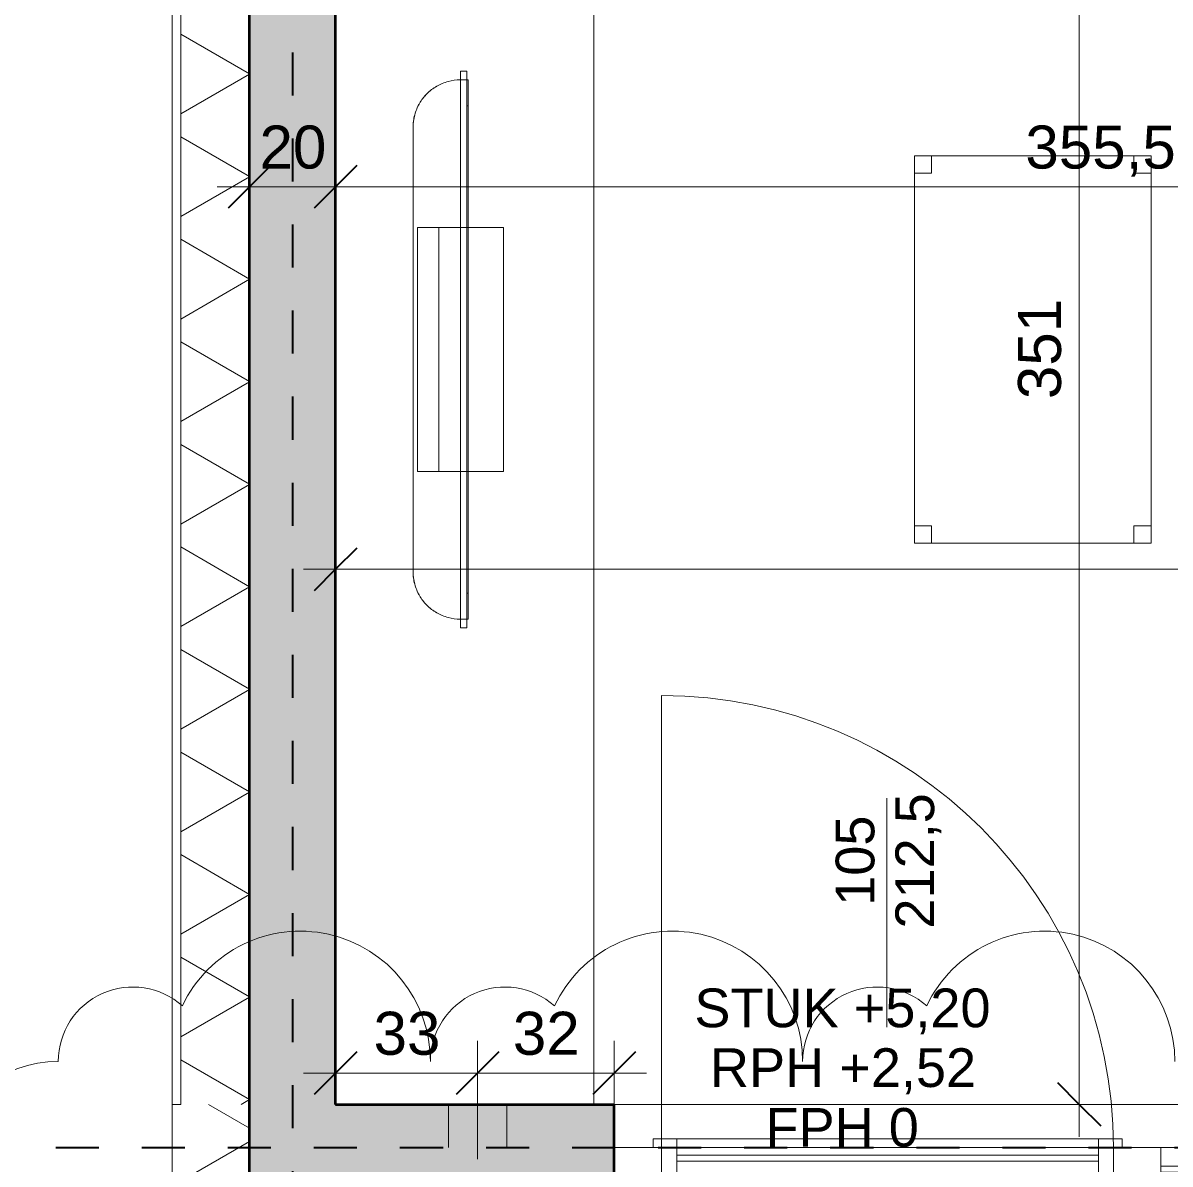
# Model space of a CAD drawing. Header units: metres. Extents: x 3.2 to 50, y 58.8 to 100.4.
# Drawn here: x 7.296 to 9.962, y 71.04 to 73.691 of the extents above; entities that cross this region are included whole.
import ezdxf

# ---------------------------------------------------------------- set-up
doc = ezdxf.new("R2010")
doc.units = ezdxf.units.M
doc.linetypes.add('Strich Punkt Mittel', pattern=[0.015875, 0.00635, -0.004763, 0, -0.004763])
doc.linetypes.add('Verdeckt', pattern=[0.003, 0.002, -0.001])
for name, color, linetype, lineweight in [('A-DETL-GENF_', 92, 'Continuous', 13), ('A-GLAZ-IDEN_', 152, 'Continuous', 9), ('A_2D', 7, 'Continuous', 13), ('A_Bemassung-50_', 4, 'Continuous', 9), ('A_Bemassung_', 4, 'Continuous', 9), ('A_Decken', 8, 'Continuous', 13), ('A_Durchbruch', 7, 'Verdeckt', 5), ('A_Moebel', 6, 'Continuous', 13), ('A_Raeume_', 7, 'Continuous', 5), ('A_Raster_', 1, 'Continuous', 9), ('A_Waende', 7, 'Continuous', 13), ('G-ANNO-REVC_', 71, 'Continuous', 9)]:
    doc.layers.add(name, color=color, linetype=linetype, lineweight=lineweight)
doc.styles.add('Arial_2', font='arial.ttf', dxfattribs={"height": 0.09})
doc.styles.add('Arial_5', font='arial.ttf', dxfattribs={"height": 0.1})
doc.dimstyles.new('WGA-Bemaßung', dxfattribs={"dimscale": 0.3048, "dimtxt": 0.102026, "dimasz": 0.328084, "dimexe": 0.246063, "dimexo": 0.0625, "dimgap": 0.04101, "dimtad": 1, "dimdec": 1, "dimlfac": 100, "dimrnd": 0.5, "dimdsep": 46, "dimtxsty": 'Arial_5', "dimblk1": 'OBLIQUE', "dimblk2": 'OBLIQUE', "dimsah": 1, "dimcen": 0.09, "dimdle": 0.246063, "dimazin": 2, "dimtfac": 1, "dimtdec": 4, "dimtix": 1, "dimtmove": 0, "dimatfit": 3, "dimfxl": 0.656168, "dimfxlon": 1, "dimtvp": 1, "dimtolj": 1, "dimtzin": 0, "dimarcsym": 2})
doc.dimstyles.new('WGA-Bemaßung_3', dxfattribs={"dimscale": 0.3048, "dimtxt": 0.102026, "dimasz": 0.328084, "dimexe": 0.246063, "dimexo": 0.0625, "dimgap": 0.04101, "dimtad": 1, "dimdec": 1, "dimlfac": 100, "dimrnd": 0.5, "dimdsep": 46, "dimtxsty": 'Arial_5', "dimblk1": 'OBLIQUE', "dimblk2": 'OBLIQUE', "dimsah": 1, "dimcen": 0.09, "dimdle": 0.246063, "dimazin": 2, "dimtfac": 1, "dimtdec": 4, "dimtix": 1, "dimtmove": 0, "dimatfit": 3, "dimfxl": 0.656168, "dimfxlon": 1, "dimtvp": 1, "dimtolj": 1, "dimtzin": 0, "dimarcsym": 2})
pattern_1 = [(45, (0, 0), (-0.08980256, 0.08980256), []), (45, (0.0898, 0), (-0.08980256, 0.08980256), [0.0635, -0.03175])]

# ---------------------------------------------------------------- blocks, each defined once
blk = doc.blocks.new('Moeb_Tisch - 900x550-V5-263_PP_01OG_BT1')
at = {"layer": 'A_Moebel', "color": 8}
for p, q in [((-0.6241, -0.8106), (-0.6241, 0.0894)), ((-0.6241, 0.0894), (-0.0741, 0.0894)), ((-0.5841, 0.0894), (-0.6241, 0.0894)), ((-0.6241, 0.0894), (-0.6241, 0.0494)), ((-0.6241, 0.0494), (-0.6241, 0.0894)), ((-0.6241, 0.0894), (-0.5841, 0.0894)), ((-0.0741, 0.0894), (-0.6241, 0.0894)), ((-0.6241, 0.0894), (-0.6241, -0.8106)), ((-0.6241, -0.8106), (-0.6241, 0.0894)), ((-0.6241, 0.0894), (-0.0741, 0.0894)), ((-0.5841, 0.0494), (-0.5841, 0.0894)), ((-0.5841, 0.0894), (-0.5841, 0.0494)), ((-0.0741, 0.0894), (-0.1141, 0.0894)), ((-0.1141, 0.0894), (-0.1141, 0.0494)), ((-0.1141, 0.0494), (-0.1141, 0.0894)), ((-0.1141, 0.0894), (-0.0741, 0.0894)), ((-0.0741, 0.0894), (-0.0741, -0.8106)), ((-0.0741, 0.0494), (-0.0741, 0.0894)), ((-0.0741, 0.0894), (-0.0741, 0.0494)), ((-0.0741, -0.8106), (-0.0741, 0.0894)), ((-0.0741, 0.0894), (-0.0741, -0.8106)), ((-0.6241, 0.0494), (-0.5841, 0.0494)), ((-0.5841, 0.0494), (-0.6241, 0.0494)), ((-0.1141, 0.0494), (-0.0741, 0.0494)), ((-0.0741, 0.0494), (-0.1141, 0.0494)), ((-0.6241, -0.7706), (-0.6241, -0.8106)), ((-0.5841, -0.7706), (-0.6241, -0.7706)), ((-0.6241, -0.7706), (-0.5841, -0.7706)), ((-0.6241, -0.8106), (-0.6241, -0.7706)), ((-0.5841, -0.8106), (-0.5841, -0.7706)), ((-0.5841, -0.7706), (-0.5841, -0.8106)), ((-0.0741, -0.7706), (-0.1141, -0.7706)), ((-0.1141, -0.7706), (-0.1141, -0.8106)), ((-0.1141, -0.8106), (-0.1141, -0.7706)), ((-0.1141, -0.7706), (-0.0741, -0.7706)), ((-0.0741, -0.8106), (-0.0741, -0.7706)), ((-0.0741, -0.7706), (-0.0741, -0.8106)), ((-0.0741, -0.8106), (-0.6241, -0.8106)), ((-0.6241, -0.8106), (-0.5841, -0.8106)), ((-0.5841, -0.8106), (-0.6241, -0.8106)), ((-0.6241, -0.8106), (-0.0741, -0.8106)), ((-0.0741, -0.8106), (-0.6241, -0.8106)), ((-0.1141, -0.8106), (-0.0741, -0.8106)), ((-0.0741, -0.8106), (-0.1141, -0.8106))]:
    blk.add_line(p, q, dxfattribs=at)
blk = doc.blocks.new('Moeb_TV - 48 Zoll-5920680-263_PP_01OG_BT1')
at = {"layer": 'A_Moebel', "lineweight": 5}
for p, q in [((0.5126, 0.0585), (-0.5205, 0.0585)), ((0.5126, 0.0585), (-0.5205, 0.0585)), ((-0.2872, -0.0015), (-0.2872, 0.0485)), ((-0.2872, 0.0485), (-0.2872, -0.0515)), ((0.2793, 0.0485), (-0.2872, 0.0485)), ((0.2793, 0.0485), (0.2793, -0.0015)), ((0.2793, -0.0515), (0.2793, 0.0485)), ((-0.2872, -0.0515), (-0.2872, -0.0015)), ((0.2793, -0.0015), (-0.2872, -0.0015)), ((0.2793, -0.0015), (0.2793, -0.0515)), ((-0.6505, -0.0515), (-0.6505, -0.0665)), ((-0.6499, -0.0515), (-0.6505, -0.0515)), ((-0.6355, -0.0515), (-0.6505, -0.0515)), ((-0.6484, -0.0515), (-0.6499, -0.0515)), ((-0.6461, -0.0515), (-0.6484, -0.0515)), ((-0.643, -0.0515), (-0.6461, -0.0515)), ((-0.6393, -0.0515), (-0.643, -0.0515)), ((-0.6355, -0.0515), (-0.6393, -0.0515)), ((-0.6305, -0.0515), (-0.6355, -0.0515)), ((-0.6355, -0.0515), (0.6276, -0.0515)), ((0.6226, -0.0515), (-0.6305, -0.0515)), ((-0.6305, -0.0515), (0.6226, -0.0515)), ((-0.6305, -0.0515), (-0.6305, -0.0665)), ((-0.6305, -0.0515), (-0.6305, -0.0665)), ((-0.2872, -0.0515), (-0.6305, -0.0515)), ((0.6226, -0.0515), (-0.6305, -0.0515)), ((-0.6305, -0.0515), (0.6226, -0.0515)), ((-0.6305, -0.0515), (-0.6305, -0.0665)), ((-0.6305, -0.0515), (-0.6305, -0.0665)), ((-0.6305, -0.0515), (0.6226, -0.0515)), ((0.6226, -0.0515), (-0.6305, -0.0515)), ((-0.2872, -0.0515), (-0.2872, -0.0665)), ((-0.2872, -0.0665), (-0.2872, -0.0515)), ((-0.2872, -0.0515), (0.2793, -0.0515)), ((-0.2872, -0.0515), (0.2793, -0.0515)), ((0.2793, -0.0515), (-0.2872, -0.0515)), ((0.2793, -0.0515), (0.2793, -0.0665)), ((0.2793, -0.0665), (0.2793, -0.0515)), ((0.6226, -0.0515), (0.2793, -0.0515)), ((0.6226, -0.0665), (0.6226, -0.0515)), ((0.6226, -0.0515), (0.6226, -0.0665)), ((0.6276, -0.0515), (0.6226, -0.0515)), ((0.6226, -0.0665), (0.6226, -0.0515)), ((0.6226, -0.0515), (0.6226, -0.0665)), ((0.6426, -0.0515), (0.6276, -0.0515)), ((0.6314, -0.0515), (0.6276, -0.0515)), ((0.6351, -0.0515), (0.6314, -0.0515)), ((0.6382, -0.0515), (0.6351, -0.0515)), ((0.6406, -0.0515), (0.6382, -0.0515)), ((0.6421, -0.0515), (0.6406, -0.0515)), ((0.6426, -0.0515), (0.6421, -0.0515)), ((0.6426, -0.0665), (0.6426, -0.0515)), ((-0.6505, -0.0665), (-0.6355, -0.0665)), ((-0.6505, -0.0665), (-0.6499, -0.0665)), ((-0.6499, -0.0665), (-0.6484, -0.0665)), ((-0.6484, -0.0665), (-0.6461, -0.0665)), ((-0.6461, -0.0665), (-0.643, -0.0665)), ((-0.643, -0.0665), (-0.6393, -0.0665)), ((-0.6393, -0.0665), (-0.6355, -0.0665)), ((0.6276, -0.0665), (-0.6355, -0.0665)), ((-0.6355, -0.0665), (-0.6305, -0.0665)), ((-0.6305, -0.0665), (-0.6305, -0.0695)), ((-0.6305, -0.0665), (-0.6305, -0.0695)), ((-0.6305, -0.0665), (-0.5705, -0.0665)), ((-0.5705, -0.0665), (-0.6305, -0.0665)), ((-0.6305, -0.0665), (0.6226, -0.0665)), ((0.6226, -0.0695), (-0.6305, -0.0695)), ((-0.6305, -0.0695), (-0.5705, -0.0695)), ((-0.5705, -0.0665), (0.5626, -0.0665)), ((0.5626, -0.0665), (-0.5705, -0.0665)), ((-0.5705, -0.0695), (-0.5705, -0.0665)), ((-0.5705, -0.0665), (-0.5705, -0.0695)), ((-0.5705, -0.0665), (0.5626, -0.0665)), ((0.5626, -0.0665), (-0.5705, -0.0665)), ((-0.5705, -0.0695), (0.5626, -0.0695)), ((-0.5705, -0.0695), (0.5626, -0.0695)), ((0.5626, -0.0695), (-0.5705, -0.0695)), ((-0.2872, -0.0665), (-0.2872, -0.0695)), ((-0.2872, -0.0695), (-0.2872, -0.0665)), ((-0.2872, -0.0695), (-0.2872, -0.1515)), ((-0.2872, -0.1515), (-0.2872, -0.0695)), ((0.2793, -0.0665), (0.2793, -0.0695)), ((0.2793, -0.0695), (0.2793, -0.0665)), ((0.2793, -0.0695), (0.2793, -0.1515)), ((0.2793, -0.1515), (0.2793, -0.0695)), ((0.5626, -0.0665), (0.5626, -0.0695)), ((0.5626, -0.0665), (0.5626, -0.0695)), ((0.5626, -0.0665), (0.6226, -0.0665)), ((0.6226, -0.0665), (0.5626, -0.0665)), ((0.5626, -0.0695), (0.6226, -0.0695)), ((0.6226, -0.0695), (0.6226, -0.0665)), ((0.6226, -0.0665), (0.6226, -0.0695)), ((0.6226, -0.0665), (0.6276, -0.0665)), ((0.6276, -0.0665), (0.6314, -0.0665)), ((0.6276, -0.0665), (0.6426, -0.0665)), ((0.6314, -0.0665), (0.6351, -0.0665)), ((0.6351, -0.0665), (0.6382, -0.0665)), ((0.6382, -0.0665), (0.6406, -0.0665)), ((0.6406, -0.0665), (0.6421, -0.0665)), ((0.6421, -0.0665), (0.6426, -0.0665)), ((0.2793, -0.1515), (-0.2872, -0.1515)), ((0.2793, -0.1515), (-0.2872, -0.1515))]:
    blk.add_line(p, q, dxfattribs=at)
for centre, start, end in [((-0.5205, -0.0515), 105, 120), ((-0.5205, -0.0515), 90, 105), ((0.5126, -0.0515), 75, 90), ((0.5126, -0.0515), 60, 75), ((-0.5205, -0.0515), 120, 135), ((0.5126, -0.0515), 45, 60), ((-0.5205, -0.0515), 150, 165), ((-0.5205, -0.0515), 135, 150), ((0.5126, -0.0515), 30, 45), ((0.5126, -0.0515), 15, 30), ((-0.5205, -0.0515), 165, 180), ((0.5126, -0.0515), 0, 15)]:
    blk.add_arc(centre, 0.11, start, end, dxfattribs=at)
for points in [[(-0.5205, 0.0585), (-0.5254, 0.0585), (-0.535, 0.0579), (-0.549, 0.0551), (-0.5604, 0.0512), (-0.5692, 0.0473), (-0.5755, 0.0439), (-0.5816, 0.0401), (-0.5875, 0.0359), (-0.5931, 0.0313), (-0.5983, 0.0264), (-0.6032, 0.0211), (-0.6078, 0.0156), (-0.612, 0.0097), (-0.617, 0.0015), (-0.6224, -0.0092), (-0.6286, -0.0275), (-0.6304, -0.0419), (-0.6305, -0.0515)], [(0.5126, 0.0585), (0.5174, 0.0585), (0.527, 0.0579), (0.5411, 0.0551), (0.5525, 0.0512), (0.5613, 0.0473), (0.5676, 0.0439), (0.5737, 0.0401), (0.5796, 0.0359), (0.5851, 0.0313), (0.5904, 0.0264), (0.5953, 0.0211), (0.5999, 0.0156), (0.6041, 0.0097), (0.6092, 0.0015), (0.6145, -0.0092), (0.6207, -0.0275), (0.6226, -0.0419), (0.6226, -0.0515)]]:
    blk.add_open_spline(points, degree=3, knots=[0, 0, 0, 0, 0.083333, 0.166667, 0.25, 0.291667, 0.333333, 0.375, 0.416667, 0.458333, 0.5, 0.541667, 0.583333, 0.625, 0.666667, 0.75, 0.833333, 1, 1, 1, 1], dxfattribs=at)
blk = doc.blocks.new('Moeb_Schrank - Sideboard_50cm-4279993-263_PP_01OG_BT1')
at = {"layer": 'A_Moebel', "color": 8}
for p, q in [((0, 0.6), (3.5087, 0.6)), ((0, 0), (0, 0.4077)), ((0, 0), (3.5087, 0)), ((3.5087, 0), (0, 0))]:
    blk.add_line(p, q, dxfattribs=at)
blk = doc.blocks.new('Allg_Nachströmöffnung1 - DN 135-10778190-263_PP_01OG_BT1')
at = {"layer": 'A-DETL-GENF_', "linetype": 'Verdeckt', "lineweight": 5}
for points in [[(0.125, 0), (0.0575, 0.1), (0.0575, -0.1), (0.0837, -0.0612)], [(0.1925, 0.0426), (0.1925, 0.1), (0.125, 0), (0.1925, -0.1), (0.1925, -0.0612)]]:
    blk.add_hatch(color=256, dxfattribs=at).paths.add_polyline_path(points)
at = {"layer": 'A_Durchbruch'}
for p, q in [((0.0575, 0.1), (0.0575, -0.26)), ((0.1925, 0.1), (0.1925, -0.26))]:
    blk.add_line(p, q, dxfattribs=at)
blk = doc.blocks.new('Fens_Tuer_2tlg - DK_DF_SL_1770x2680_Terrassentür-10158947-263_PP_01OG_BT1')
at = {"layer": 'A_2D', "lineweight": 5}
for p, q in [((-0.775, 0), (-0.775, 1.05)), ((-0.885, 0.1), (0.885, 0.1)), ((-0.885, 0.1), (0.885, 0.1)), ((-0.885, 0.1), (0.885, 0.1)), ((-0.885, -0.1), (-0.885, 0.1)), ((-0.885, 0.1), (-0.885, -0.1)), ((0.885, 0.1), (0.885, -0.1)), ((0.885, -0.1), (0.885, 0.1)), ((-0.795, 0.02), (-0.74, 0.02)), ((-0.795, 0), (-0.795, 0.02)), ((-0.795, 0.02), (-0.795, 0)), ((0.295, 0.02), (-0.795, 0.02)), ((-0.74, 0.02), (-0.74, -0.07)), ((-0.74, -0.07), (-0.74, 0.02)), ((-0.74, 0.02), (0.24, 0.02)), ((0.24, 0.02), (0.295, 0.02)), ((0.24, -0.07), (0.24, 0.02)), ((0.24, -0.07), (0.24, 0.02)), ((0.295, 0.02), (0.295, 0)), ((0.295, 0.02), (0.295, 0)), ((-0.885, -0.1), (-0.885, 0)), ((-0.885, 0), (-0.775, 0)), ((-0.885, 0), (0.885, 0)), ((-0.885, -0.1), (-0.885, 0)), ((-0.775, 0), (-0.795, 0)), ((-0.795, 0), (0.295, 0)), ((-0.775, -0.07), (-0.775, 0)), ((-0.775, 0), (-0.775, -0.07)), ((0.275, 0), (-0.775, 0)), ((-0.775, 0), (-0.775, -0.1)), ((0.275, 0), (-0.775, 0)), ((-0.775, -0.1), (-0.775, 0)), ((-0.74, -0.018), (0.24, -0.018)), ((-0.74, -0.032), (-0.74, -0.018)), ((-0.74, -0.018), (-0.74, -0.032)), ((0.24, -0.018), (-0.74, -0.018)), ((0.24, -0.018), (0.24, -0.032)), ((0.24, -0.032), (0.24, -0.018)), ((0.275, 0), (0.275, -0.07)), ((0.295, 0), (0.275, 0)), ((0.275, 0), (0.275, -0.07)), ((0.275, -0.1), (0.275, 0)), ((0.275, 0), (0.385, 0)), ((0.275, -0.1), (0.275, 0)), ((0.385, 0), (0.385, -0.1)), ((0.775, 0), (0.385, 0)), ((0.385, -0.1), (0.385, 0)), ((0.775, -0.1), (0.775, 0)), ((0.775, 0), (0.885, 0)), ((0.775, -0.1), (0.775, 0)), ((0.885, 0), (0.885, -0.1)), ((0.885, -0.1), (0.885, 0)), ((0.24, -0.032), (-0.74, -0.032)), ((-0.74, -0.032), (0.24, -0.032)), ((0.385, -0.043), (0.775, -0.043)), ((0.385, -0.057), (0.385, -0.043)), ((0.385, -0.043), (0.385, -0.057)), ((0.775, -0.043), (0.385, -0.043)), ((0.775, -0.043), (0.775, -0.057)), ((0.775, -0.057), (0.775, -0.043)), ((-0.74, -0.07), (-0.775, -0.07)), ((-0.775, -0.07), (0.275, -0.07)), ((0.24, -0.07), (-0.74, -0.07)), ((0.275, -0.07), (0.24, -0.07)), ((0.775, -0.057), (0.385, -0.057)), ((0.385, -0.057), (0.775, -0.057)), ((-0.885, -0.1), (0.885, -0.1)), ((0.885, -0.1), (-0.885, -0.1)), ((-0.775, -0.1), (-0.885, -0.1)), ((0.885, -0.1), (-0.885, -0.1)), ((-0.775, -0.1), (0.275, -0.1)), ((0.385, -0.1), (0.275, -0.1)), ((0.385, -0.1), (0.775, -0.1)), ((0.885, -0.1), (0.775, -0.1)), ((-0.81, -0.26), (0.81, -0.26))]:
    blk.add_line(p, q, dxfattribs=at)
blk.add_arc((-0.775, 0), 1.05, 360, 90, dxfattribs=at)
blk = doc.blocks.new('BS_Fens_Tuer - oben-7645930-263_PP_01OG_BT1')
at = {"layer": 'A-GLAZ-IDEN_'}
blk.add_line((0, 0.000124), (0, 0.010761), dxfattribs=at)
blk = doc.blocks.new('DIMBLOCK263-263_PP_01OG_BT1')
at = {"layer": 'A_Bemassung-50_', "transparency": 16777216}
for p, q in [((8.0227, 72.4218), (8.0227, 72.6218)), ((15.2327, 72.4218), (15.2327, 72.6218)), ((7.9477, 72.4218), (15.2327, 72.4218)), ((8.0227, 72.4218), (8.0227, 72.3468)), ((15.2327, 72.4218), (15.2327, 72.3468))]:
    blk.add_line(p, q, dxfattribs=at)
at = {"layer": 'A_Bemassung-50_', "lineweight": 35, "transparency": 16777216}
for p, q in [((8.0227, 72.4218), (8.0727, 72.4718)), ((15.2327, 72.4218), (15.2827, 72.4718)), ((8.0227, 72.4218), (7.9727, 72.3718)), ((15.2327, 72.4218), (15.1827, 72.3718))]:
    blk.add_line(p, q, dxfattribs=at)
at = {"layer": 'A_Bemassung-50_', "color": 0, "transparency": 16777216, "insert": (11.5123, 72.5641), "char_height": 0.1, "width": 0.276883, "attachment_point": 1, "line_spacing_factor": 0.941778, "style": 'Arial_5'}
blk.add_mtext('721', dxfattribs=at)
blk = doc.blocks.new('_Oblique')
at = {"color": 0, "linetype": 'ByBlock', "lineweight": -2}
blk.add_line((-0.5, -0.5), (0.5, 0.5), dxfattribs=at)
blk = doc.blocks.new('DIMBLOCK378-263_PP_01OG_BT1')
at = {"layer": 'A_Bemassung-50_', "transparency": 16777216}
for p, q in [((7.8227, 73.3105), (7.8227, 73.5105)), ((8.0227, 73.3105), (8.0227, 73.5105)), ((7.7477, 73.3105), (8.0227, 73.3105)), ((7.8227, 73.3105), (7.8227, 73.2355)), ((8.0227, 73.3105), (8.0227, 73.2355))]:
    blk.add_line(p, q, dxfattribs=at)
at = {"layer": 'A_Bemassung-50_', "lineweight": 35, "transparency": 16777216}
for p, q in [((7.8227, 73.3105), (7.8727, 73.3605)), ((8.0227, 73.3105), (8.0727, 73.3605)), ((7.8227, 73.3105), (7.7727, 73.2605)), ((8.0227, 73.3105), (7.9727, 73.2605))]:
    blk.add_line(p, q, dxfattribs=at)
at = {"layer": 'A_Bemassung-50_', "color": 0, "transparency": 16777216, "insert": (7.8458, 73.4528), "char_height": 0.1, "width": 0.184588, "attachment_point": 1, "line_spacing_factor": 0.941778, "style": 'Arial_5'}
blk.add_mtext('20', dxfattribs=at)
blk = doc.blocks.new('DIMBLOCK379-263_PP_01OG_BT1')
at = {"layer": 'A_Bemassung-50_', "transparency": 16777216}
for p, q in [((8.0227, 73.3105), (8.0227, 73.5105)), ((11.5752, 73.3105), (11.5752, 73.5105)), ((8.0227, 73.3105), (11.5752, 73.3105)), ((8.0227, 73.3105), (8.0227, 73.2355)), ((11.5752, 73.3105), (11.5752, 73.2355))]:
    blk.add_line(p, q, dxfattribs=at)
at = {"layer": 'A_Bemassung-50_', "lineweight": 35, "transparency": 16777216}
for p, q in [((8.0227, 73.3105), (8.0727, 73.3605)), ((11.5752, 73.3105), (11.6252, 73.3605)), ((8.0227, 73.3105), (7.9727, 73.2605)), ((11.5752, 73.3105), (11.5252, 73.2605))]:
    blk.add_line(p, q, dxfattribs=at)
at = {"layer": 'A_Bemassung-50_', "color": 0, "transparency": 16777216, "insert": (9.6255, 73.4528), "char_height": 0.1, "width": 0.416266, "attachment_point": 1, "line_spacing_factor": 0.941778, "style": 'Arial_5'}
blk.add_mtext('355,5', dxfattribs=at)
blk = doc.blocks.new('DIMBLOCK520-263_PP_01OG_BT1')
at = {"layer": 'A_Bemassung-50_', "lineweight": 35, "transparency": 16777216}
for p, q in [((9.7506, 74.6867), (9.7006, 74.7367)), ((9.7506, 74.6867), (9.8006, 74.6367)), ((9.7506, 71.178), (9.7006, 71.228)), ((9.7506, 71.178), (9.8006, 71.128))]:
    blk.add_line(p, q, dxfattribs=at)
at = {"layer": 'A_Bemassung-50_', "transparency": 16777216}
for p, q in [((9.7506, 74.6867), (9.6756, 74.6867)), ((9.7506, 74.6867), (9.7506, 71.103)), ((9.7506, 74.6867), (9.9506, 74.6867)), ((9.7506, 71.178), (9.6756, 71.178)), ((9.7506, 71.178), (9.9506, 71.178))]:
    blk.add_line(p, q, dxfattribs=at)
at = {"layer": 'A_Bemassung-50_', "color": 0, "transparency": 16777216, "insert": (9.6083, 72.817), "char_height": 0.1, "width": 0.276883, "attachment_point": 1, "rotation": 90, "line_spacing_factor": 0.941778, "style": 'Arial_5'}
blk.add_mtext('351', dxfattribs=at)
blk = doc.blocks.new('DIMBLOCK630-263_PP_01OG_BT1')
at = {"layer": 'A_Bemassung-50_', "transparency": 16777216}
for p, q in [((8.0227, 71.2511), (8.0227, 71.4511)), ((8.3527, 71.2511), (8.3527, 71.3261)), ((7.9477, 71.2511), (8.3527, 71.2511)), ((8.0227, 71.2511), (8.0227, 71.1761)), ((8.3527, 71.2511), (8.3527, 71.0511))]:
    blk.add_line(p, q, dxfattribs=at)
at = {"layer": 'A_Bemassung-50_', "lineweight": 35, "transparency": 16777216}
for p, q in [((8.0227, 71.2511), (8.0727, 71.3011)), ((8.3527, 71.2511), (8.4027, 71.3011)), ((8.0227, 71.2511), (7.9727, 71.2011)), ((8.3527, 71.2511), (8.3027, 71.2011))]:
    blk.add_line(p, q, dxfattribs=at)
at = {"layer": 'A_Bemassung-50_', "color": 0, "transparency": 16777216, "insert": (8.1108, 71.3935), "char_height": 0.1, "width": 0.184588, "attachment_point": 1, "line_spacing_factor": 0.941778, "style": 'Arial_5'}
blk.add_mtext('33', dxfattribs=at)
blk = doc.blocks.new('DIMBLOCK631-263_PP_01OG_BT1')
at = {"layer": 'A_Bemassung-50_', "transparency": 16777216}
for p, q in [((8.3527, 71.2511), (8.3527, 71.3261)), ((8.6702, 71.2511), (8.6702, 71.3261)), ((8.3527, 71.2511), (8.7452, 71.2511)), ((8.3527, 71.2511), (8.3527, 71.0511)), ((8.6702, 71.2511), (8.6702, 71.0511))]:
    blk.add_line(p, q, dxfattribs=at)
at = {"layer": 'A_Bemassung-50_', "lineweight": 35, "transparency": 16777216}
for p, q in [((8.3527, 71.2511), (8.4027, 71.3011)), ((8.6702, 71.2511), (8.7202, 71.3011)), ((8.3527, 71.2511), (8.3027, 71.2011)), ((8.6702, 71.2511), (8.6202, 71.2011))]:
    blk.add_line(p, q, dxfattribs=at)
at = {"layer": 'A_Bemassung-50_', "color": 0, "transparency": 16777216, "insert": (8.4345, 71.3935), "char_height": 0.1, "width": 0.184588, "attachment_point": 1, "line_spacing_factor": 0.941778, "style": 'Arial_5'}
blk.add_mtext('32', dxfattribs=at)
blk = doc.blocks.new('Family - ___-11870108-263_PP_01OG_BT1')
at = {"layer": 'G-ANNO-REVC_'}
for centre, radius, start, end in [((7.9404, 71.278), 0.3027, 0, 154.7912), ((8.8052, 71.278), 0.3027, 0, 154.7912), ((9.6701, 71.278), 0.3027, 0, 154.7912), ((7.5512, 71.278), 0.173, 48.1897, 180), ((8.416, 71.278), 0.173, 48.1897, 180), ((9.2809, 71.278), 0.173, 48.1897, 180), ((7.3782, 70.9975), 0.2805, 90, 244.7912)]:
    blk.add_arc(centre, radius, start, end, dxfattribs=at)

msp = doc.modelspace()

# ---------------------------------------------------------------- hatches: boundary and pattern name
at = {"layer": 'A_Waende', "lineweight": 5}
h = msp.add_hatch(dxfattribs=at)
h.set_pattern_fill('FP_1', color=250, style=0, pattern_type=2)
h.set_pattern_definition(pattern_1)
h.paths.add_polyline_path([(7.8227, 71.178), (8.0227, 71.178), (8.0227, 75.4142), (7.8227, 75.4142), (7.8227, 71.8242)])
h.paths.add_polyline_path([(8.0227, 76.6142), (8.0227, 78.1149), (7.8227, 78.1149), (7.8227, 76.6142)])
h.paths.add_polyline_path([(7.8227, 79.3149), (8.0227, 79.3149), (8.0227, 82.4505), (7.8227, 82.4505), (7.8227, 79.6153)])
h.paths.add_polyline_path([(8.0227, 84.2205), (8.0227, 85.3786), (7.8227, 85.3786), (7.8227, 84.2205)])
h.paths.add_polyline_path([(7.9227, 86.8986), (7.8227, 86.9661), (7.8227, 86.8311), (7.8614, 86.8573)])
h.paths.add_polyline_path([(8.0227, 86.8311), (8.0227, 86.9661), (7.9227, 86.8986), (7.9548, 86.8769)])
h.paths.add_polyline_path([(8.0227, 86.5786), (8.0227, 86.8311), (7.8227, 86.8311), (7.8227, 86.5786)])
h.paths.add_polyline_path([(7.9345, 86.9661), (8.0227, 86.9661), (8.0227, 87.458), (7.8227, 87.458), (7.8227, 86.9661), (7.8614, 86.9661)])
h = msp.add_hatch(dxfattribs=at)
h.set_pattern_fill('FP_150', color=250, style=0, pattern_type=2)
h.set_pattern_definition([(90, (7.823, 73.334), (-0.20637, -6e-15), []), (150, (7.823, 73.334), (-0.10319, -0.17873), []), (210, (7.823, 73.334), (0.103185, -0.178722), [])])
h.paths.add_polyline_path([(7.6627, 71.178), (7.8227, 71.178), (7.8227, 75.4892), (7.6627, 75.4892), (7.6627, 71.8242)])
h = msp.add_hatch(dxfattribs=at)
h.set_pattern_fill('FP_167', color=250, style=0, pattern_type=2)
h.set_pattern_definition([(270, (7.643, 70.988), (0.20637, 4e-15), []), (330, (7.643, 70.988), (0.10319, 0.17873), []), (30, (7.643, 70.988), (-0.10319, 0.17873), [])])
h.paths.add_polyline_path([(7.7741, 70.798), (7.8227, 70.798), (7.8227, 71.178), (7.6427, 71.178), (7.6427, 70.798), (7.7327, 70.798)])
h = msp.add_hatch(dxfattribs=at)
h.set_pattern_fill('FP_1', color=250, style=0, pattern_type=2)
h.set_pattern_definition(pattern_1)
h.paths.add_polyline_path([(8.3527, 71.078), (8.4202, 71.178), (8.2852, 71.178), (8.2872, 71.1749)])
h.paths.add_polyline_path([(8.2852, 70.978), (8.4202, 70.978), (8.3527, 71.078), (8.3381, 71.0564)])
h.paths.add_polyline_path([(7.8227, 70.978), (8.2852, 70.978), (8.2852, 71.178), (7.8227, 71.178)])
h.paths.add_polyline_path([(8.6702, 70.978), (8.6702, 71.178), (8.4202, 71.178), (8.4202, 70.978), (8.5684, 70.978)])
h.paths.add_polyline_path([(10.4402, 70.978), (12.7952, 70.978), (12.7952, 71.178), (10.4402, 71.178)])
h.paths.add_polyline_path([(16.3775, 70.978), (16.5125, 70.978), (16.445, 71.078), (16.417, 71.0365)])
h.paths.add_polyline_path([(16.3775, 71.178), (16.445, 71.078), (16.5125, 71.178), (16.445, 71.178)])
h.paths.add_polyline_path([(15.0327, 70.978), (16.3775, 70.978), (16.3775, 71.178), (14.5652, 71.178), (14.5652, 70.978), (14.6327, 70.978)])
h.paths.add_polyline_path([(16.5125, 70.978), (16.765, 70.978), (16.765, 71.178), (16.5125, 71.178), (16.5125, 71.0204)])
h.paths.add_polyline_path([(19.2391, 70.978), (20.2003, 70.978), (20.2003, 71.178), (18.535, 71.178), (18.535, 70.978), (19.1735, 70.978)])
h.paths.add_polyline_path([(21.4003, 70.978), (23.2682, 70.978), (23.2679, 71.178), (21.4003, 71.178), (21.4003, 71.078)])
h.paths.add_polyline_path([(25.89, 70.978), (26.0484, 70.978), (26.0484, 71.178), (24.4682, 71.178), (24.4682, 70.978), (25.4441, 70.978)])
h.paths.add_polyline_path([(28.8227, 70.978), (30.0911, 70.978), (30.0911, 71.178), (27.8184, 71.178), (27.8184, 70.978), (28.718, 70.978)])
h.paths.add_polyline_path([(31.2911, 70.978), (33.47, 70.978), (33.47, 71.178), (31.2911, 71.178)])
h.paths.add_polyline_path([(34.8577, 70.978), (36.4523, 70.978), (36.4523, 71.178), (34.67, 71.178), (34.67, 70.978), (34.683, 70.978)])
h.paths.add_polyline_path([(39.2907, 71.178), (39.1557, 71.178), (39.2232, 71.078), (39.2887, 71.1749)])
h.paths.add_polyline_path([(39.2907, 70.978), (39.5455, 70.978), (39.5455, 71.178), (39.2907, 71.178), (39.2907, 71.0303)])
h.paths.add_polyline_path([(39.2907, 70.978), (39.2232, 71.078), (39.1557, 70.978), (39.2232, 70.978)])
h.paths.add_polyline_path([(38.9695, 70.978), (39.1557, 70.978), (39.1557, 71.178), (37.6523, 71.178), (37.6523, 70.978), (38.616, 70.978)])
h.paths.add_polyline_path([(41.444, 70.978), (42.5027, 70.978), (42.5027, 71.178), (41.3155, 71.178), (41.3155, 70.978)])

# ---------------------------------------------------------------- linework, layer by layer
at = {"layer": 'A_Decken'}
msp.add_line((8.6702, 71.078), (10.4402, 71.078), dxfattribs=at)
at = {"layer": 'A_Raeume_', "flags": 128}
msp.add_lwpolyline([(8.0227, 71.178), (15.2327, 71.178), (15.2327, 74.6867), (13.1377, 74.6867), (12.9847, 74.6867), (12.2344, 74.6867), (12.0814, 74.6867), (11.5752, 74.6867), (8.0227, 74.6867)], close=True, dxfattribs=at)
at = {"layer": 'A_Raster_', "linetype": 'Strich Punkt Mittel', "lineweight": 35}
for p, q in [((7.9227, 90.4228), (7.9227, 67.8471)), ((3.5722, 71.078), (48.169, 71.078))]:
    msp.add_line(p, q, dxfattribs=at)
at = {"layer": 'A_Waende'}
msp.add_line((7.6427, 71.178), (7.6427, 80.4005), dxfattribs=at)
at = {"layer": 'A_Waende', "color": 250, "lineweight": 5}
for p, q in [((7.6627, 75.4892), (7.6627, 71.178)), ((7.6427, 71.178), (7.6427, 70.798)), ((7.6427, 71.178), (7.6627, 71.178))]:
    msp.add_line(p, q, dxfattribs=at)
at = {"layer": 'A_Waende', "color": 10, "lineweight": 50}
for p, q in [((7.8227, 70.978), (7.8227, 75.4142)), ((8.0227, 71.178), (8.0227, 75.4142)), ((8.0227, 71.178), (8.6702, 71.178)), ((8.6702, 70.978), (8.6702, 71.178))]:
    msp.add_line(p, q, dxfattribs=at)

# ---------------------------------------------------------------- block references
at = {"layer": 'A-GLAZ-IDEN_', "xscale": 49.99999999999998, "yscale": 49.99999999999998, "zscale": 49.99999999999998}
msp.add_blockref('BS_Fens_Tuer - oben-7645930-263_PP_01OG_BT1', (9.3034, 71.3515), dxfattribs=at)
at = {"layer": 'A_2D', "lineweight": 5}
msp.add_blockref('Fens_Tuer_2tlg - DK_DF_SL_1770x2680_Terrassentür-10158947-263_PP_01OG_BT1', (9.5552, 71.078), dxfattribs=at)
at = {"layer": 'A_Durchbruch'}
msp.add_blockref('Allg_Nachströmöffnung1 - DN 135-10778190-263_PP_01OG_BT1', (8.2277, 71.078), dxfattribs=at)
at = {"layer": 'A_Moebel', "color": 8, "rotation": 89.99999999999955}
msp.add_blockref('Moeb_Schrank - Sideboard_50cm-4279993-263_PP_01OG_BT1', (8.6227, 71.178), dxfattribs=at)
at = {"layer": 'A_Moebel', "color": 7, "rotation": 89.99999999999714}
msp.add_blockref('Moeb_TV - 48 Zoll-5920680-263_PP_01OG_BT1', (8.2612, 72.9363), dxfattribs=at)
at = {"layer": 'A_Moebel', "color": 8}
msp.add_blockref('Moeb_Tisch - 900x550-V5-263_PP_01OG_BT1', (9.9918, 73.293), dxfattribs=at)
at = {"layer": 'G-ANNO-REVC_'}
msp.add_blockref('Family - ___-11870108-263_PP_01OG_BT1', (0, 0), dxfattribs=at)

# ---------------------------------------------------------------- texts
at = {"layer": 'A-GLAZ-IDEN_', "char_height": 0.09, "attachment_point": 1, "rotation": 90, "style": 'Arial_2'}
for s, insert, width in [('212,5', (9.3235, 71.5867), 0.376793), ('105', (9.1846, 71.6396), 0.252532)]:
    msp.add_mtext(s, dxfattribs=dict(at, insert=insert, width=width))
at = {"layer": 'A-GLAZ-IDEN_', "char_height": 0.09, "attachment_point": 1, "style": 'Arial_2'}
for s, insert, width in [('STUK +5,20', (8.8563, 71.4475), 0.82173), ('RPH +2,52', (8.8926, 71.3086), 0.737552), ('FPH 0', (9.0216, 71.1697), 0.424894)]:
    msp.add_mtext(s, dxfattribs=dict(at, insert=insert, width=width))

# ---------------------------------------------------------------- dimensions: what is measured, and where the dimension line sits
at = {"layer": 'A_Bemassung_'}
dim = msp.add_linear_dim(base=(9.7506, 71.178), p1=(9.9506, 74.6867), p2=(9.9506, 71.178), angle=90, dimstyle='WGA-Bemaßung_3', override={"dimpost": '<>', "dimfxl": 3.50875}, dxfattribs=at)
dim.commit()
dim.dimension.update_dxf_attribs({"geometry": 'DIMBLOCK520-263_PP_01OG_BT1', "text_midpoint": (9.687, 72.9324)})
for base, p1, p2, dimstyle, override, picture, middle in [((8.0227, 73.3105), (7.8227, 73.5105), (8.0227, 73.5105), 'WGA-Bemaßung_3', {"dimpost": '<>', "dimfxl": 0.2}, 'DIMBLOCK378-263_PP_01OG_BT1', (7.9227, 73.3741)), ((11.5751682485, 73.3104995736), (8.0226682485, 73.5104995736), (11.5751682485, 73.5104995736), 'WGA-Bemaßung_3', {"dimpost": '<>', "dimfxl": 3.5525}, 'DIMBLOCK379-263_PP_01OG_BT1', (9.7989182485, 73.3740909791)), ((15.2327, 72.4218), (8.0227, 72.6218), (15.2327, 72.6218), 'WGA-Bemaßung', {"dimpost": '<>', "dimfxl": 7.21}, 'DIMBLOCK263-263_PP_01OG_BT1', (11.6277, 72.4845)), ((8.3527, 71.2511), (8.0227, 71.4511), (8.3527, 71.0511), 'WGA-Bemaßung_3', {"dimpost": '<>', "dimfxl": 0.518556}, 'DIMBLOCK630-263_PP_01OG_BT1', (8.1877, 71.3147)), ((8.6701682485, 71.2511289595), (8.3526682485, 71.0511289595), (8.6701682485, 71.0511289595), 'WGA-Bemaßung_3', {"dimpost": '<>', "dimfxl": 0.3175}, 'DIMBLOCK631-263_PP_01OG_BT1', (8.5114182485, 71.3147203649))]:
    dim = msp.add_linear_dim(base=base, p1=p1, p2=p2, dimstyle=dimstyle, override=override, dxfattribs=at)
    dim.commit()
    dim.dimension.update_dxf_attribs({"geometry": picture, "text_midpoint": middle})

doc.saveas('drawing.dxf')
